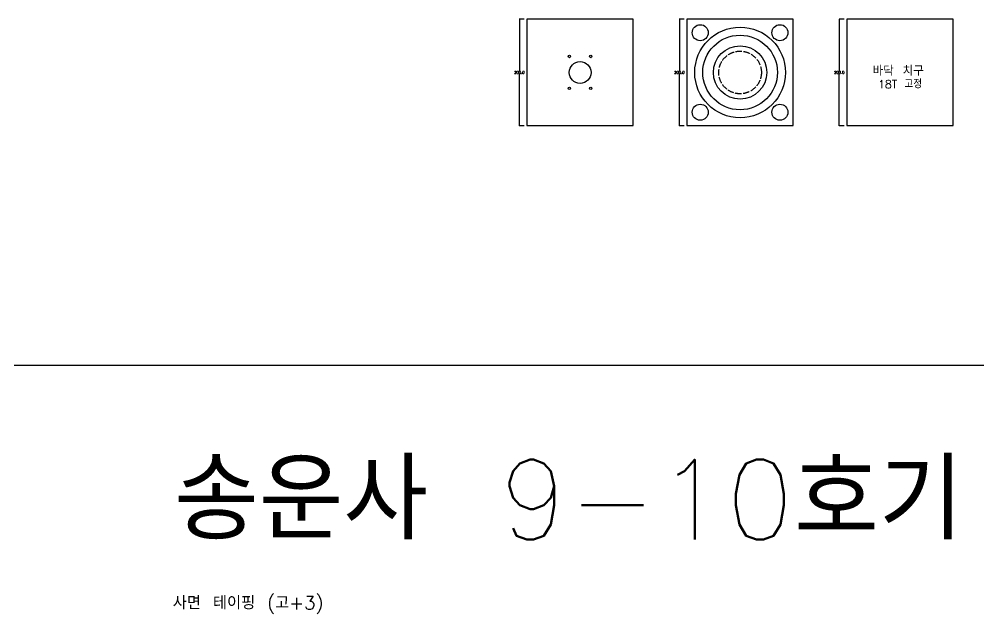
# Model space of a CAD drawing. Header units: millimetres. Extents: x -25 to 19775, y 172 to 9172.
# Drawn here: x 16764 to 18563, y 6906 to 8022 of the extents above; entities that cross this region are included whole.
import ezdxf

# ---------------------------------------------------------------- set-up
doc = ezdxf.new("R2010")
doc.units = ezdxf.units.MM
doc.linetypes.add('ACAD_ISO02W100', pattern=[15, 12, -3])
for name, color, linetype in [('TEXT', 7, 'Continuous'), ('볼트 구멍', 7, 'Continuous'), ('치구', 7, 'Continuous'), ('치수', 7, 'Continuous')]:
    doc.layers.add(name, color=color, linetype=linetype)
doc.styles.get("Standard").update_dxf_attribs({"font": 'txt.shx', "bigfont": 'whgtxt.shx'})
doc.dimstyles.get("Standard").update_dxf_attribs({"dimtxt": 7, "dimasz": 0.18, "dimexe": 0.18, "dimexo": 0.0625, "dimgap": 0.09, "dimtad": 0, "dimtih": 1, "dimtoh": 1, "dimdec": 1, "dimzin": 0, "dimdsep": 46, "dimtxsty": 'Standard', "dimcen": 0.09, "dimadec": 0, "dimazin": 0, "dimtfac": 1, "dimtdec": 1, "dimtofl": 0, "dimtmove": 0, "dimatfit": 3, "dimfxl": 0, "dimtolj": 1, "dimtzin": 0, "dimarcsym": 0})

# ---------------------------------------------------------------- blocks, each defined once
blk = doc.blocks.new('*D633')
at = {"layer": 'Defpoints', "color": 0}
for p in [(17710.8, 8021.8), (17701.9, 7821.8), (17710.8, 7821.8)]:
    blk.add_point(p, dxfattribs=at)
at = {"layer": '치수', "color": 0, "lineweight": -2}
for p, q in [((17710.7, 8021.8), (17701.7, 8021.8)), ((17701.9, 8021.6), (17701.9, 7924.4)), ((17701.9, 7822), (17701.9, 7919.2)), ((17710.7, 7821.8), (17701.7, 7821.8))]:
    blk.add_line(p, q, dxfattribs=at)
at = {"layer": '치수', "color": 0}
for points in [[(17701.9, 8021.6), (17701.9, 8021.6), (17701.9, 8021.8)], [(17701.9, 7822), (17701.9, 7822), (17701.9, 7821.8)]]:
    blk.add_solid(points, dxfattribs=at)
at = {"layer": '치수', "color": 0, "insert": (17701.9, 7921.8), "char_height": 5, "attachment_point": 5}
blk.add_mtext('\\A1;200.0', dxfattribs=at)
blk = doc.blocks.new('*D634')
at = {"layer": 'Defpoints', "color": 0}
for p in [(18010.8, 8021.8), (18001.9, 7821.8), (18010.8, 7821.8)]:
    blk.add_point(p, dxfattribs=at)
at = {"layer": '치수', "color": 0, "lineweight": -2}
for p, q in [((18010.7, 8021.8), (18001.7, 8021.8)), ((18001.9, 8021.6), (18001.9, 7924.4)), ((18001.9, 7822), (18001.9, 7919.2)), ((18010.7, 7821.8), (18001.7, 7821.8))]:
    blk.add_line(p, q, dxfattribs=at)
at = {"layer": '치수', "color": 0}
for points in [[(18001.9, 8021.6), (18001.9, 8021.6), (18001.9, 8021.8)], [(18001.9, 7822), (18001.9, 7822), (18001.9, 7821.8)]]:
    blk.add_solid(points, dxfattribs=at)
at = {"layer": '치수', "color": 0, "insert": (18001.9, 7921.8), "char_height": 5, "attachment_point": 5}
blk.add_mtext('\\A1;200.0', dxfattribs=at)
blk = doc.blocks.new('*D635')
at = {"layer": 'Defpoints', "color": 0}
for p in [(18310.5, 8021.8), (18301.6, 7821.8), (18310.5, 7821.8)]:
    blk.add_point(p, dxfattribs=at)
at = {"layer": '치수', "color": 0, "lineweight": -2}
for p, q in [((18310.5, 8021.8), (18301.5, 8021.8)), ((18301.6, 8021.6), (18301.6, 7924.4)), ((18301.6, 7822), (18301.6, 7919.2)), ((18310.5, 7821.8), (18301.5, 7821.8))]:
    blk.add_line(p, q, dxfattribs=at)
at = {"layer": '치수', "color": 0}
for points in [[(18301.6, 8021.6), (18301.7, 8021.6), (18301.6, 8021.8)], [(18301.6, 7822), (18301.7, 7822), (18301.6, 7821.8)]]:
    blk.add_solid(points, dxfattribs=at)
at = {"layer": '치수', "color": 0, "insert": (18301.6, 7921.8), "char_height": 5, "attachment_point": 5}
blk.add_mtext('\\A1;200.0', dxfattribs=at)

msp = doc.modelspace()

# ---------------------------------------------------------------- linework, layer by layer
at = {"layer": 'TEXT', "color": 6}
msp.add_line((19775.462, 7371.825), (-24.538, 7371.825), dxfattribs=at)
at = {"layer": '볼트 구멍', "color": 3}
for centre, radius in [((18115.679, 7921.825), 85), ((18115.679, 7921.825), 70), ((18115.679, 7921.825), 50), ((17795.679, 7951.825), 2.25), ((17835.679, 7951.825), 2.25), ((17815.679, 7921.825), 20.5), ((17795.679, 7891.825), 2.25), ((17835.679, 7891.825), 2.25)]:
    msp.add_circle(centre, radius, dxfattribs=at)
at = {"layer": '볼트 구멍', "color": 4, "linetype": 'ACAD_ISO02W100'}
msp.add_circle((18115.679, 7921.825), 40, dxfattribs=at)
at = {"layer": '치구'}
for points in [[(17715.929, 8021.575), (17715.929, 7822.075), (17915.429, 7822.075), (17915.429, 8021.575)], [(18015.929, 8021.575), (18015.929, 7822.075), (18215.429, 7822.075), (18215.429, 8021.575)], [(18315.929, 8021.575), (18315.929, 7822.075), (18515.429, 7822.075), (18515.429, 8021.575)]]:
    msp.add_lwpolyline(points, close=True, dxfattribs=at)
at = {"layer": '치구', "color": 0}
for centre in [(18041.029, 7996.475), (18190.329, 7996.475), (18041.029, 7847.175), (18190.329, 7847.175)]:
    msp.add_circle(centre, 15, dxfattribs=at)

# ---------------------------------------------------------------- texts
at = {"layer": 'TEXT', "color": 6, "linetype": 'Continuous'}
msp.add_text('바닥 치구', height=18.75, dxfattribs=at).set_placement((18364.054, 7915.828))
at = {"layer": 'TEXT', "color": 6}
msp.add_text('18T 고정', height=15, dxfattribs=at).set_placement((18374.402, 7892.323))
at = {"layer": 'TEXT', "color": 3}
msp.add_text('송운사 9-10호기 (소형)', height=150, dxfattribs=at).set_placement((17054.46, 7045.315))
at = {"layer": 'TEXT', "linetype": 'Continuous'}
msp.add_text('사면 테이핑 (고+3)', height=25, dxfattribs=at).set_placement((17052.064, 6914.343))

# ---------------------------------------------------------------- dimensions: what is measured, and where the dimension line sits
at = {"layer": '치수', "color": 4}
for base, p1, p2, picture, middle in [((17701.883, 7821.825), (17710.787, 8021.825), (17710.787, 7821.825), '*D633', (17701.883, 7921.825)), ((18001.883, 7821.825), (18010.787, 8021.825), (18010.787, 7821.825), '*D634', (18001.883, 7921.825)), ((18301.633, 7821.825), (18310.537, 8021.825), (18310.537, 7821.825), '*D635', (18301.633, 7921.825))]:
    dim = msp.add_linear_dim(base=base, p1=p1, p2=p2, angle=90, dimstyle='Standard', override={"dimtxt": 5}, dxfattribs=at)
    dim.commit()
    dim.dimension.update_dxf_attribs({"geometry": picture, "text_midpoint": middle})

doc.saveas('drawing.dxf')
